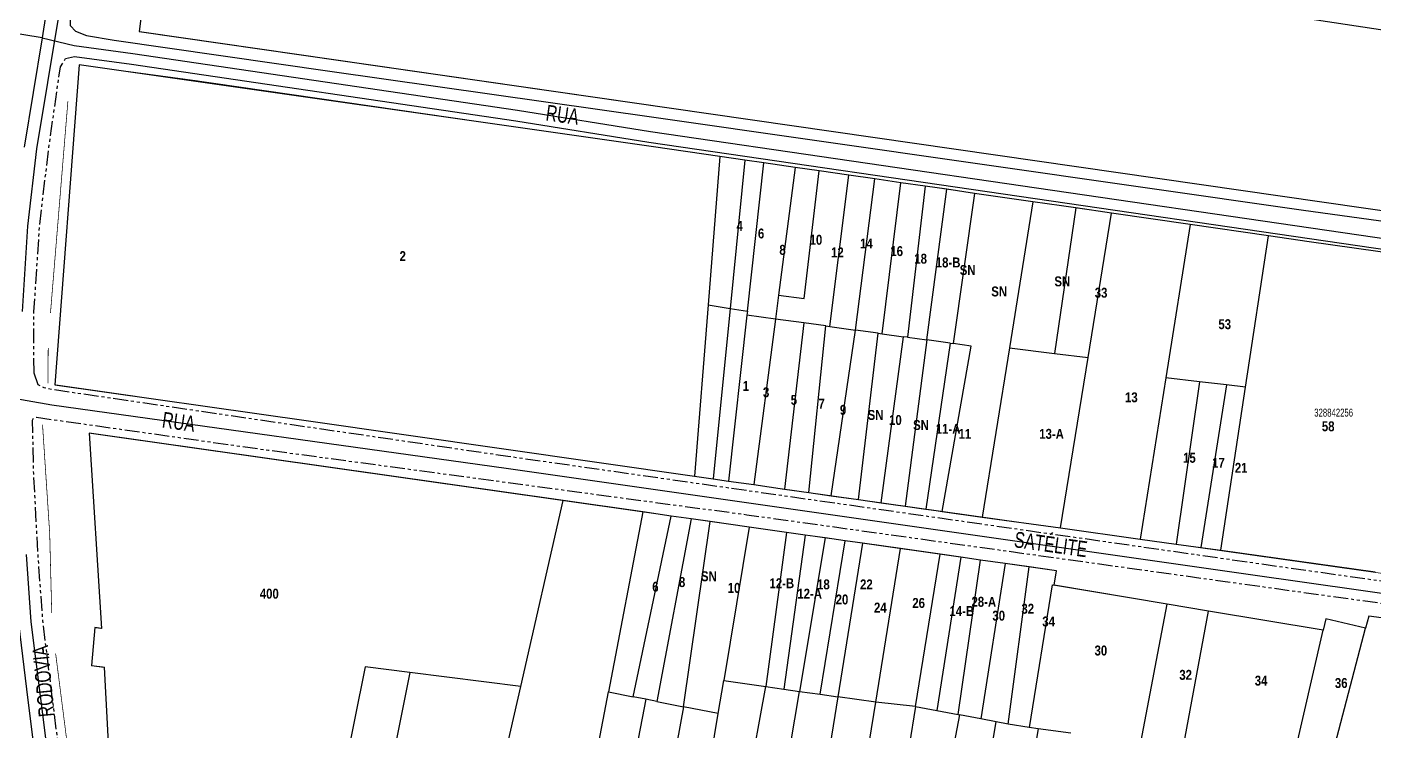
# Model space of a CAD drawing. Extents: x 204381 to 207261, y 4847713 to 4851061.
# Drawn here: x 205221.4 to 205560.9, y 4850004 to 4850181.6 of the extents above; entities that cross this region are included whole.
import ezdxf
from ezdxf.enums import TextEntityAlignment as Align

# ---------------------------------------------------------------- set-up
doc = ezdxf.new("R2010")
doc.units = 0
doc.header["$LTSCALE"] = 1.5
doc.header["$MEASUREMENT"] = 0
doc.linetypes.add('PHANTOMX2', pattern=[5, 2.5, -0.5, 0.5, -0.5, 0.5, -0.5])
for name, color, linetype in [('CD-MALHA-LOTES', 40, 'CONTINUOUS'), ('CD_TXT_QUADRA', 7, 'CONTINUOUS'), ('HD-VALAS-DRENOS', 170, 'CONTINUOUS'), ('RU-QUADRAS', 210, 'CONTINUOUS'), ('SV-EIXO-ROD-ESTR', 7, 'CONTINUOUS'), ('SV-EIXO-RUA-N-PAV', 6, 'CONTINUOUS'), ('SV-EIXO-RUA-PAV', 20, 'CONTINUOUS'), ('SV-EST-MUNIC-PAV', 1, 'CONTINUOUS'), ('SV-RUA-NAO-PAV-S-GUIA-C-GUIA', 7, 'PHANTOMX2'), ('SV-RUA-PAVIM-S-GUIA-C-GUIA', 7, 'CONTINUOUS'), ('SV-TXT-MUNIC-PAV', 7, 'CONTINUOUS'), ('SV-TXT-RUA-N-PAV-S-GUIA-C-GUIA', 7, 'CONTINUOUS'), ('SV-TXT-RUA-PAV-S-GUIA-C-GUIA', 7, 'CONTINUOUS'), ('Th_NmrPort', 7, 'CONTINUOUS')]:
    doc.layers.add(name, color=color, linetype=linetype)
doc.styles.add('ARIAL', font='ARIAL.TTF')
doc.styles.get("Standard").update_dxf_attribs({"font": 'swisscbo.ttf'})

msp = doc.modelspace()

# ---------------------------------------------------------------- linework, layer by layer
at = {"layer": 'CD-MALHA-LOTES'}
msp.add_lwpolyline([(205616.55, 4850172.69), (205255.58, 4850227.28), (205249.68, 4850180.43), (205609.63, 4850128.56)], dxfattribs=at)
at = {"layer": 'CD-MALHA-LOTES', "linetype": 'Continuous'}
for points in [[(205234.54, 4850172.01), (205228.43, 4850091.37)], [(205396.04, 4850148.88), (205393.06, 4850111.48)], [(205402.32, 4850147.98), (205396.04, 4850148.88)], [(205402.32, 4850147.98), (205398.6, 4850110.58)], [(205407.1, 4850147.29), (205402.32, 4850147.98)], [(205402.97, 4850109.88), (205407.1, 4850147.29)], [(205415.04, 4850146.14), (205407.1, 4850147.29)], [(205415.04, 4850146.14), (205410.85, 4850113.95)], [(205421.09, 4850145.27), (205415.04, 4850146.14)], [(205428.59, 4850144.18), (205421.09, 4850145.27)], [(205423.75, 4850106.04), (205428.59, 4850144.18)], [(205435.11, 4850143.24), (205428.59, 4850144.18)], [(205430.24, 4850105.14), (205435.11, 4850143.24)], [(205441.63, 4850142.3), (205435.11, 4850143.24)], [(205436.92, 4850104.22), (205441.63, 4850142.3)], [(205447.83, 4850141.41), (205441.63, 4850142.3)], [(205447.83, 4850141.41), (205443.32, 4850103.33)], [(205453.23, 4850140.63), (205447.83, 4850141.41)], [(205448.25, 4850102.65), (205453.23, 4850140.63)], [(205460.24, 4850139.61), (205453.23, 4850140.63)], [(205460.24, 4850139.61), (205454.83, 4850101.74)], [(205474.94, 4850137.49), (205460.24, 4850139.61)], [(205474.94, 4850137.49), (205469.02, 4850100.67)], [(205485.73, 4850135.93), (205474.94, 4850137.49)], [(205485.73, 4850135.93), (205480.42, 4850099.24)], [(205494.74, 4850134.63), (205485.73, 4850135.93)], [(205488.85, 4850098.19), (205494.74, 4850134.63)], [(205514.58, 4850131.77), (205494.74, 4850134.63)], [(205514.58, 4850131.77), (205508.45, 4850093.08)], [(205534.37, 4850128.91), (205514.58, 4850131.77)], [(205528.58, 4850090.73), (205534.37, 4850128.91)], [(205410.85, 4850113.95), (205410.07, 4850107.93)], [(205393.06, 4850111.48), (205389.64, 4850068.31)], [(205393.06, 4850111.48), (205398.6, 4850110.58)], [(205398.6, 4850110.58), (205394.33, 4850067.64)], [(205398.6, 4850110.58), (205402.97, 4850109.88)], [(205402.97, 4850109.88), (205402.86, 4850108.92)], [(205402.86, 4850108.92), (205398.23, 4850067.08)], [(205410.07, 4850107.93), (205402.86, 4850108.92)], [(205410.07, 4850107.93), (205404.63, 4850066.17)], [(205417.17, 4850106.95), (205410.07, 4850107.93)], [(205417.17, 4850106.95), (205412.31, 4850065.07)], [(205422.73, 4850106.18), (205417.17, 4850106.95)], [(205418.48, 4850064.19), (205422.73, 4850106.18)], [(205422.73, 4850106.18), (205423.75, 4850106.04)], [(205423.75, 4850106.04), (205430.24, 4850105.14)], [(205424.12, 4850063.38), (205430.24, 4850105.14)], [(205435.96, 4850104.35), (205430.24, 4850105.14)], [(205431, 4850062.4), (205435.96, 4850104.35)], [(205435.96, 4850104.35), (205436.92, 4850104.22)], [(205436.71, 4850061.58), (205442.3, 4850103.47)], [(205436.92, 4850104.22), (205442.3, 4850103.47)], [(205443.32, 4850103.33), (205442.3, 4850103.47)], [(205448.25, 4850102.65), (205442.75, 4850060.72)], [(205443.32, 4850103.33), (205448.25, 4850102.65)], [(205454.12, 4850101.84), (205448.25, 4850102.65)], [(205454.12, 4850101.84), (205447.98, 4850059.97)], [(205452.09, 4850059.39), (205459.39, 4850101.11)], [(205454.12, 4850101.84), (205454.83, 4850101.74)], [(205459.39, 4850101.11), (205454.83, 4850101.74)], [(205469.02, 4850100.67), (205462.16, 4850057.99)], [(205469.02, 4850100.67), (205480.42, 4850099.24)], [(205480.42, 4850099.24), (205488.85, 4850098.19)], [(205481.91, 4850055.25), (205488.85, 4850098.19)], [(205508.45, 4850093.08), (205502.01, 4850052.45)], [(205516.97, 4850092.08), (205508.45, 4850093.08)], [(205228.43, 4850091.37), (205292.31, 4850082.22)], [(205516.97, 4850092.08), (205511.03, 4850051.2)], [(205523.73, 4850091.3), (205516.97, 4850092.08)], [(205523.73, 4850091.3), (205517.3, 4850050.32)], [(205522.34, 4850049.62), (205528.58, 4850090.73)], [(205528.58, 4850090.73), (205523.73, 4850091.3)], [(205292.31, 4850082.22), (205389.64, 4850068.31)], [(205356.54, 4850062.14), (205237.09, 4850079.13)], [(205237.09, 4850079.13), (205240.13, 4850029.88)], [(205389.64, 4850068.31), (205394.33, 4850067.64)], [(205394.33, 4850067.64), (205398.23, 4850067.08)], [(205398.23, 4850067.08), (205404.63, 4850066.17)], [(205404.63, 4850066.17), (205412.31, 4850065.07)], [(205345.86, 4850015.27), (205356.54, 4850062.14)], [(205376.62, 4850059.28), (205356.54, 4850062.14)], [(205412.31, 4850065.07), (205418.48, 4850064.19)], [(205418.48, 4850064.19), (205424.12, 4850063.38)], [(205424.12, 4850063.38), (205431, 4850062.4)], [(205431, 4850062.4), (205436.71, 4850061.58)], [(205376.62, 4850059.28), (205367.97, 4850013.92)], [(205383.79, 4850058.26), (205376.62, 4850059.28)], [(205436.71, 4850061.58), (205442.75, 4850060.72)], [(205442.75, 4850060.72), (205447.98, 4850059.97)], [(205452.09, 4850059.39), (205462.16, 4850057.99)], [(205374.19, 4850012.69), (205383.79, 4850058.26)], [(205388.81, 4850057.55), (205380.13, 4850011.52)], [(205388.81, 4850057.55), (205383.79, 4850058.26)], [(205386.88, 4850010.18), (205393.62, 4850056.86)], [(205393.62, 4850056.86), (205388.81, 4850057.55)], [(205403.4, 4850055.47), (205393.62, 4850056.86)], [(205403.4, 4850055.47), (205397.01, 4850016.75)], [(205412.86, 4850054.13), (205403.4, 4850055.47)], [(205462.16, 4850057.99), (205481.91, 4850055.25)], [(205481.91, 4850055.25), (205502.01, 4850052.45)], [(205412.86, 4850054.13), (205407.64, 4850015.25)], [(205417.51, 4850053.47), (205412.16, 4850014.61)], [(205417.51, 4850053.47), (205412.86, 4850054.13)], [(205422.62, 4850052.74), (205416.1, 4850014.05)], [(205422.62, 4850052.74), (205417.51, 4850053.47)], [(205421.29, 4850013.32), (205427.6, 4850052.03)], [(205427.6, 4850052.03), (205422.62, 4850052.74)], [(205431.97, 4850051.41), (205427.6, 4850052.03)], [(205502.01, 4850052.45), (205511.03, 4850051.2)], [(205431.97, 4850051.41), (205425.76, 4850012.68)], [(205441.58, 4850050.04), (205431.97, 4850051.41)], [(205435.32, 4850011.33), (205441.58, 4850050.04)], [(205451.59, 4850048.62), (205441.58, 4850050.04)], [(205445.38, 4850010.2), (205451.59, 4850048.62)], [(205456.74, 4850047.89), (205451.59, 4850048.62)], [(205511.03, 4850051.2), (205517.3, 4850050.32)], [(205517.3, 4850050.32), (205522.34, 4850049.62)], [(205522.34, 4850049.62), (205561.26, 4850044.21)], [(205456.74, 4850047.89), (205450.76, 4850009.19)], [(205456.08, 4850008.19), (205461.75, 4850047.17)], [(205461.75, 4850047.17), (205456.74, 4850047.89)], [(205467.94, 4850046.29), (205461.75, 4850047.17)], [(205467.94, 4850046.29), (205461.79, 4850007.12)], [(205474.03, 4850045.43), (205467.94, 4850046.29)], [(205468.71, 4850005.82), (205474.03, 4850045.43)], [(205480.86, 4850044.45), (205474.03, 4850045.43)], [(205480.29, 4850040.8), (205480.86, 4850044.45)], [(205479.78, 4850040.88), (205474.02, 4850004.93)], [(205479.78, 4850040.88), (205480.29, 4850040.8)], [(205508.79, 4850036.04), (205480.29, 4850040.8)], [(205502.15, 4850001.18), (205508.79, 4850036.04)], [(205519.23, 4850034.3), (205508.79, 4850036.04)], [(205510.84, 4849988.89), (205519.23, 4850034.3)], [(205548.15, 4850029.47), (205519.23, 4850034.3)], [(205548.82, 4850032.33), (205548.15, 4850029.47)], [(205558.79, 4850029.99), (205548.82, 4850032.33)], [(205559.59, 4850033.03), (205558.79, 4850029.99)], [(205578.62, 4850030.51), (205559.59, 4850033.03)], [(205238.52, 4850030.11), (205237.61, 4850020.57)], [(205240.13, 4850029.88), (205238.52, 4850030.11)], [(205540.54, 4849996.6), (205548.15, 4850029.47)], [(205549.74, 4849995.29), (205558.79, 4850029.99)], [(205237.61, 4850020.57), (205240.85, 4850020.18)], [(205240.85, 4850020.18), (205242.54, 4849988.34)], [(205306.63, 4850020.27), (205298.66, 4849980.55)], [(205317.9, 4850018.83), (205306.63, 4850020.27)], [(205317.9, 4850018.83), (205309.91, 4849978.99)], [(205345.86, 4850015.27), (205317.9, 4850018.83)], [(205336.74, 4849975.27), (205345.86, 4850015.27)], [(205395.64, 4850008.45), (205397.01, 4850016.75)], [(205397.01, 4850016.75), (205407.64, 4850015.25)], [(205398.73, 4849966.54), (205407.64, 4850015.25)], [(205407.64, 4850015.25), (205412.16, 4850014.61)], [(205412.16, 4850014.61), (205416.1, 4850014.05)], [(205359.99, 4849972.05), (205367.97, 4850013.92)], [(205367.97, 4850013.92), (205374.19, 4850012.69)], [(205377.4, 4850012.06), (205369.42, 4849970.74)], [(205377.4, 4850012.06), (205374.19, 4850012.69)], [(205380.13, 4850011.52), (205377.4, 4850012.06)], [(205380.13, 4850011.52), (205386.88, 4850010.18)], [(205407.85, 4849965.16), (205416.1, 4850014.05)], [(205416.1, 4850014.05), (205421.29, 4850013.32)], [(205425.76, 4850012.68), (205417.89, 4849963.63)], [(205421.29, 4850013.32), (205425.76, 4850012.68)], [(205435.32, 4850011.33), (205425.76, 4850012.68)], [(205427.38, 4849962.19), (205435.32, 4850011.33)], [(205445.38, 4850010.2), (205435.32, 4850011.33)], [(205386.88, 4850010.18), (205379.36, 4849969.36)], [(205395.64, 4850008.45), (205386.88, 4850010.18)], [(205388.98, 4849968.02), (205395.64, 4850008.45)], [(205445.38, 4850010.2), (205437.37, 4849960.67)], [(205445.38, 4850010.2), (205450.76, 4850009.19)], [(205456.42, 4850008.13), (205447.08, 4849959.2)], [(205450.76, 4850009.19), (205456.08, 4850008.19)], [(205456.08, 4850008.19), (205456.42, 4850008.13)], [(205461.79, 4850007.12), (205456.42, 4850008.13)], [(205457.54, 4849957.61), (205465.7, 4850006.38)], [(205465.7, 4850006.38), (205461.79, 4850007.12)], [(205468.71, 4850005.82), (205465.7, 4850006.38)], [(205476.27, 4850004.63), (205468.14, 4849955.99)], [(205474.02, 4850004.93), (205468.71, 4850005.82)], [(205476.27, 4850004.63), (205474.02, 4850004.93)], [(205484.55, 4850003.52), (205476.27, 4850004.63)]]:
    msp.add_lwpolyline(points, dxfattribs=at)
at = {"layer": 'CD-MALHA-LOTES', "linetype": 'Continuous', "flags": 128}
for points in [[(205396.04, 4850148.88), (205379.3, 4850151.3), (205234.54, 4850172.01)], [(205410.85, 4850113.95), (205417.27, 4850113.06), (205421.09, 4850145.27)], [(205573.86, 4850123.31), (205544.62, 4850127.43), (205534.37, 4850128.91)], [(205447.98, 4850059.97), (205450.53, 4850059.61), (205452.09, 4850059.39)]]:
    msp.add_lwpolyline(points, dxfattribs=at)
at = {"layer": 'HD-VALAS-DRENOS', "const_width": 0.18, "flags": 128}
for points in [[(205231.69, 4850162.79), (205227.3, 4850109.42)], [(205226.73, 4850100.66), (205226.66, 4850091.69)], [(205225.3, 4850081.3), (205227.1, 4850053.95), (205227.62, 4850033.83)], [(205228.6, 4850023.6), (205232.65, 4849992.01)]]:
    msp.add_lwpolyline(points, dxfattribs=at)
at = {"layer": 'RU-QUADRAS', "color": 6, "linetype": 'Continuous', "const_width": 0.18}
for points in [[(205249.68, 4850180.43), (205255.58, 4850227.28), (205796.27, 4850145.51), (205890.05, 4850132.78), (205906.42, 4850130.9), (206166.99, 4850094.77), (206161.82, 4850054.51, -0.001666), (205796.27, 4850101.64)], [(205228.43, 4850091.37), (205234.54, 4850172.01), (205263.78, 4850168.06), (205544.62, 4850127.43, -0.002068), (205787.07, 4850093.12), (205871.02, 4850082.08, -0.458175), (205875.51, 4850078.01), (205874.58, 4850075.45), (205837.84, 4850004.65, 0.004929), (205719.89, 4850021.99, -0.001634)], [(205237.09, 4850079.13), (205480.86, 4850044.45), (205480.29, 4850040.8), (205548.16, 4850029.47), (205548.82, 4850032.33), (205558.79, 4850029.99), (205559.59, 4850033.03), (205637.71, 4850022.68), (205629.5, 4849933.05), (205589.76, 4849938.22, -0.00286), (205389.01, 4849968.02), (205242.54, 4849988.34), (205240.85, 4850020.18), (205237.61, 4850020.57), (205238.52, 4850030.11), (205240.13, 4850029.88)]]:
    msp.add_lwpolyline(points, format="xyb", close=True, dxfattribs=at)
at = {"layer": 'SV-EIXO-ROD-ESTR', "flags": 128}
for points in [[(205237.04, 4850263.88), (205234.72, 4850245.57), (205229.46, 4850208.06), (205226.15, 4850184.76), (205225.17, 4850178.8), (205220.64, 4850151.24)], [(205225.17, 4850178.8), (205210.75, 4850181.17)], [(205219.2, 4850031.28), (205221.61, 4850011.86), (205223.96, 4849993.08), (205224.61, 4849988.7), (205227.36, 4849973.96), (205229.39, 4849962.95), (205233, 4849947.12), (205237.52, 4849928.66), (205241.36, 4849913.62), (205246.03, 4849899.3), (205251.69, 4849882.99), (205258.24, 4849865.65), (205265.34, 4849848.16), (205270.8, 4849835.95), (205281.89, 4849814.36), (205292.22, 4849795.77), (205309.32, 4849765.02)]]:
    msp.add_lwpolyline(points, dxfattribs=at)
at = {"layer": 'SV-EIXO-RUA-N-PAV', "flags": 128}
msp.add_lwpolyline([(205796.27, 4850005.31), (205743.11, 4850013.1), (205643.41, 4850027.26), (205529.19, 4850043.48), (205342.13, 4850070.22), (205227.63, 4850086.25), (205216.63, 4850088.17)], dxfattribs=at)
at = {"layer": 'SV-EIXO-RUA-PAV', "flags": 128}
msp.add_lwpolyline([(205225.17, 4850178.8), (205233.24, 4850176.85), (205248.1, 4850174.91), (205345.03, 4850160.61), (205378.59, 4850155.2), (205479.9, 4850140.41), (205602.09, 4850122.58), (205744.97, 4850104.96), (205796.27, 4850096.66)], dxfattribs=at)
at = {"layer": 'SV-EST-MUNIC-PAV', "flags": 128}
for points in [[(205240.32, 4850264.04), (205237.89, 4850245.14), (205232.63, 4850207.62), (205229.31, 4850184.27), (205223.81, 4850150.8), (205221.55, 4850131.37), (205220.14, 4850109.86)], [(205221.16, 4850048.54), (205222.38, 4850031.59), (205224.79, 4850012.25), (205227.14, 4849993.51), (205227.77, 4849989.22), (205230.51, 4849974.55), (205232.53, 4849963.6), (205236.12, 4849947.85), (205240.63, 4849929.44), (205244.44, 4849914.52), (205249.06, 4849900.33), (205254.7, 4849884.08), (205262.1, 4849864.5), (205268.28, 4849849.43), (205273.69, 4849837.34), (205284.71, 4849815.87), (205312.1, 4849766.61)]]:
    msp.add_lwpolyline(points, dxfattribs=at)
at = {"layer": 'SV-EST-MUNIC-PAV', "linetype": 'PHANTOMX2', "flags": 128}
for points in [[(205233.64, 4850180.51), (205232.35, 4850181.88), (205232.32, 4850184.08), (205235.61, 4850207.2), (205240.86, 4850244.73)], [(205223.22, 4850094.3), (205223.12, 4850098.69), (205223.14, 4850109.76), (205224.54, 4850131.1), (205226.79, 4850150.41), (205229.79, 4850171.49), (205231.13, 4850173.6)], [(205230.73, 4849989.66), (205230.11, 4849993.92), (205227.76, 4850012.62), (205225.37, 4850031.89), (205224.16, 4850048.73), (205223.07, 4850068.98), (205222.78, 4850082.46), (205223.15, 4850083.09), (205223.79, 4850083.15)]]:
    msp.add_lwpolyline(points, dxfattribs=at)
at = {"layer": 'SV-RUA-NAO-PAV-S-GUIA-C-GUIA', "flags": 128}
for points in [[(205796.26, 4850008.75), (205743.54, 4850016.14), (205529.62, 4850046.53), (205342.57, 4850073.27), (205227.92, 4850090.09), (205225.69, 4850090.59), (205224.21, 4850091.33), (205223.22, 4850094.3)], [(205223.79, 4850083.15), (205282.28, 4850074.86), (205402.86, 4850058.59), (205612.09, 4850029.4), (205633.87, 4850027), (205637.46, 4850025.47), (205639.64, 4850023.64), (205640.07, 4850020.58), (205640.17, 4850014.12)]]:
    msp.add_lwpolyline(points, dxfattribs=at)
at = {"layer": 'SV-RUA-PAVIM-S-GUIA-C-GUIA', "flags": 128}
for points in [[(205233.64, 4850180.51), (205236.38, 4850179.38), (205243.37, 4850178.27), (205297.71, 4850170.46), (205379.37, 4850158.81), (205543.15, 4850135.34), (205707.68, 4850112.71), (205755.68, 4850105.72), (205796.27, 4850100.43)], [(205231.13, 4850173.6), (205233.36, 4850174.09), (205247.72, 4850172.22), (205344.61, 4850157.92), (205378.17, 4850152.51), (205479.51, 4850137.71), (205601.73, 4850119.88), (205744.6, 4850102.26), (205796.27, 4850094.37)]]:
    msp.add_lwpolyline(points, dxfattribs=at)

# ---------------------------------------------------------------- texts
at = {"layer": 'CD_TXT_QUADRA', "color": 7, "linetype": 'Continuous', "style": 'ARIAL', "width": 0.7}
msp.add_text('328842256', height=2, dxfattribs=at).set_placement((205550.76, 4850084.33), align=Align.MIDDLE)
at = {"layer": 'SV-TXT-MUNIC-PAV', "style": 'ARIAL', "width": 0.7}
msp.add_text('RODOVIA', height=4, rotation=95.2861, dxfattribs=at).set_placement((205228.35, 4850007.8))
at = {"layer": 'SV-TXT-RUA-N-PAV-S-GUIA-C-GUIA', "style": 'ARIAL', "width": 0.7}
msp.add_text('RUA                                                                                                                                                                                                SATÉLITE', height=4, rotation=352, dxfattribs=at).set_placement((205255.26, 4850080.6))
at = {"layer": 'SV-TXT-RUA-PAV-S-GUIA-C-GUIA', "style": 'ARIAL', "width": 0.7}
msp.add_text('RUA                                                                                                                                          ', height=4, rotation=352, dxfattribs=at).set_placement((205351.99, 4850158.03))
at = {"layer": 'Th_NmrPort', "color": 1}
for s, p in [('4', (205400.23, 4850131.41)), ('6', (205405.63, 4850129.5)), ('8', (205411.04, 4850125.37)), ('10', (205418.67, 4850127.91)), ('14', (205431.39, 4850126.96)), ('16', (205439.02, 4850125.05)), ('2', (205315.31, 4850123.79)), ('12', (205424.08, 4850124.73)), ('18', (205445.06, 4850123.14)), ('18-B', (205450.47, 4850122.19)), ('SN', (205456.51, 4850120.28)), ('SN', (205464.46, 4850114.88)), ('SN', (205480.37, 4850117.42)), ('33', (205490.54, 4850114.56)), ('53', (205521.71, 4850106.62)), ('1', (205401.81, 4850091.05)), ('3', (205406.9, 4850089.46)), ('13', (205498.17, 4850088.19)), ('5', (205413.9, 4850087.55)), ('7', (205420.89, 4850086.6)), ('9', (205426.3, 4850085.01)), ('SN', (205433.3, 4850083.74)), ('10', (205438.7, 4850082.47)), ('SN', (205444.75, 4850081.2)), ('11-A', (205450.47, 4850080.24)), ('11', (205456.2, 4850078.97)), ('13-A', (205476.55, 4850078.97)), ('58', (205547.79, 4850080.88)), ('15', (205512.81, 4850072.94)), ('17', (205520.12, 4850071.67)), ('21', (205525.85, 4850070.4)), ('6', (205378.99, 4850040.43)), ('8', (205385.72, 4850041.6)), ('SN', (205391.28, 4850043.07)), ('12-B', (205408.55, 4850041.31)), ('18', (205420.55, 4850041.02)), ('22', (205431.38, 4850041.02)), ('400', (205280.07, 4850038.68)), ('10', (205398.02, 4850040.14)), ('12-A', (205415.57, 4850038.68)), ('20', (205425.23, 4850037.22)), ('24', (205434.89, 4850035.17)), ('26', (205444.55, 4850036.34)), ('14-B', (205453.91, 4850034.3)), ('28-A', (205459.47, 4850036.63)), ('32', (205472.06, 4850034.88)), ('30', (205464.74, 4850033.13)), ('34', (205477.32, 4850031.66)), ('30', (205490.49, 4850024.35)), ('32', (205511.86, 4850018.21)), ('34', (205530.88, 4850016.75)), ('36', (205551.07, 4850016.16))]:
    msp.add_text(s, height=2.5, dxfattribs=at).set_placement(p, align=Align.MIDDLE_LEFT)

doc.saveas('drawing.dxf')
